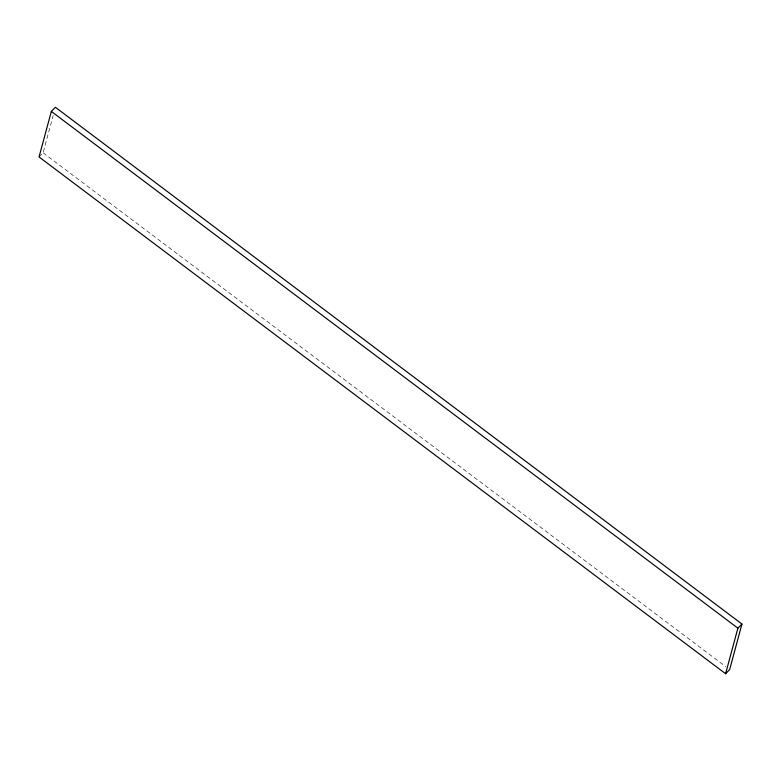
<?xml version="1.0" encoding="UTF-8"?>
<svg xmlns="http://www.w3.org/2000/svg" width="781" height="781" viewBox="0 0 781 781"><rect width="100%" height="100%" fill="white"/><g stroke="black" fill="none" stroke-linecap="round" stroke-linejoin="round"><path stroke-width="0.59" stroke-dasharray="3.9 2.93" d="M39.05 156.961L43.111 152.822L53.196 115.451M43.111 152.822L725.764 666.652"/><path stroke-width="1.17" d="M51.341 111.419L39.05 156.961L725.598 673.72L729.659 669.581L741.95 624.039L55.402 107.28L51.341 111.419L737.889 628.178L725.598 673.72M737.889 628.178L741.95 624.039"/></g></svg>
